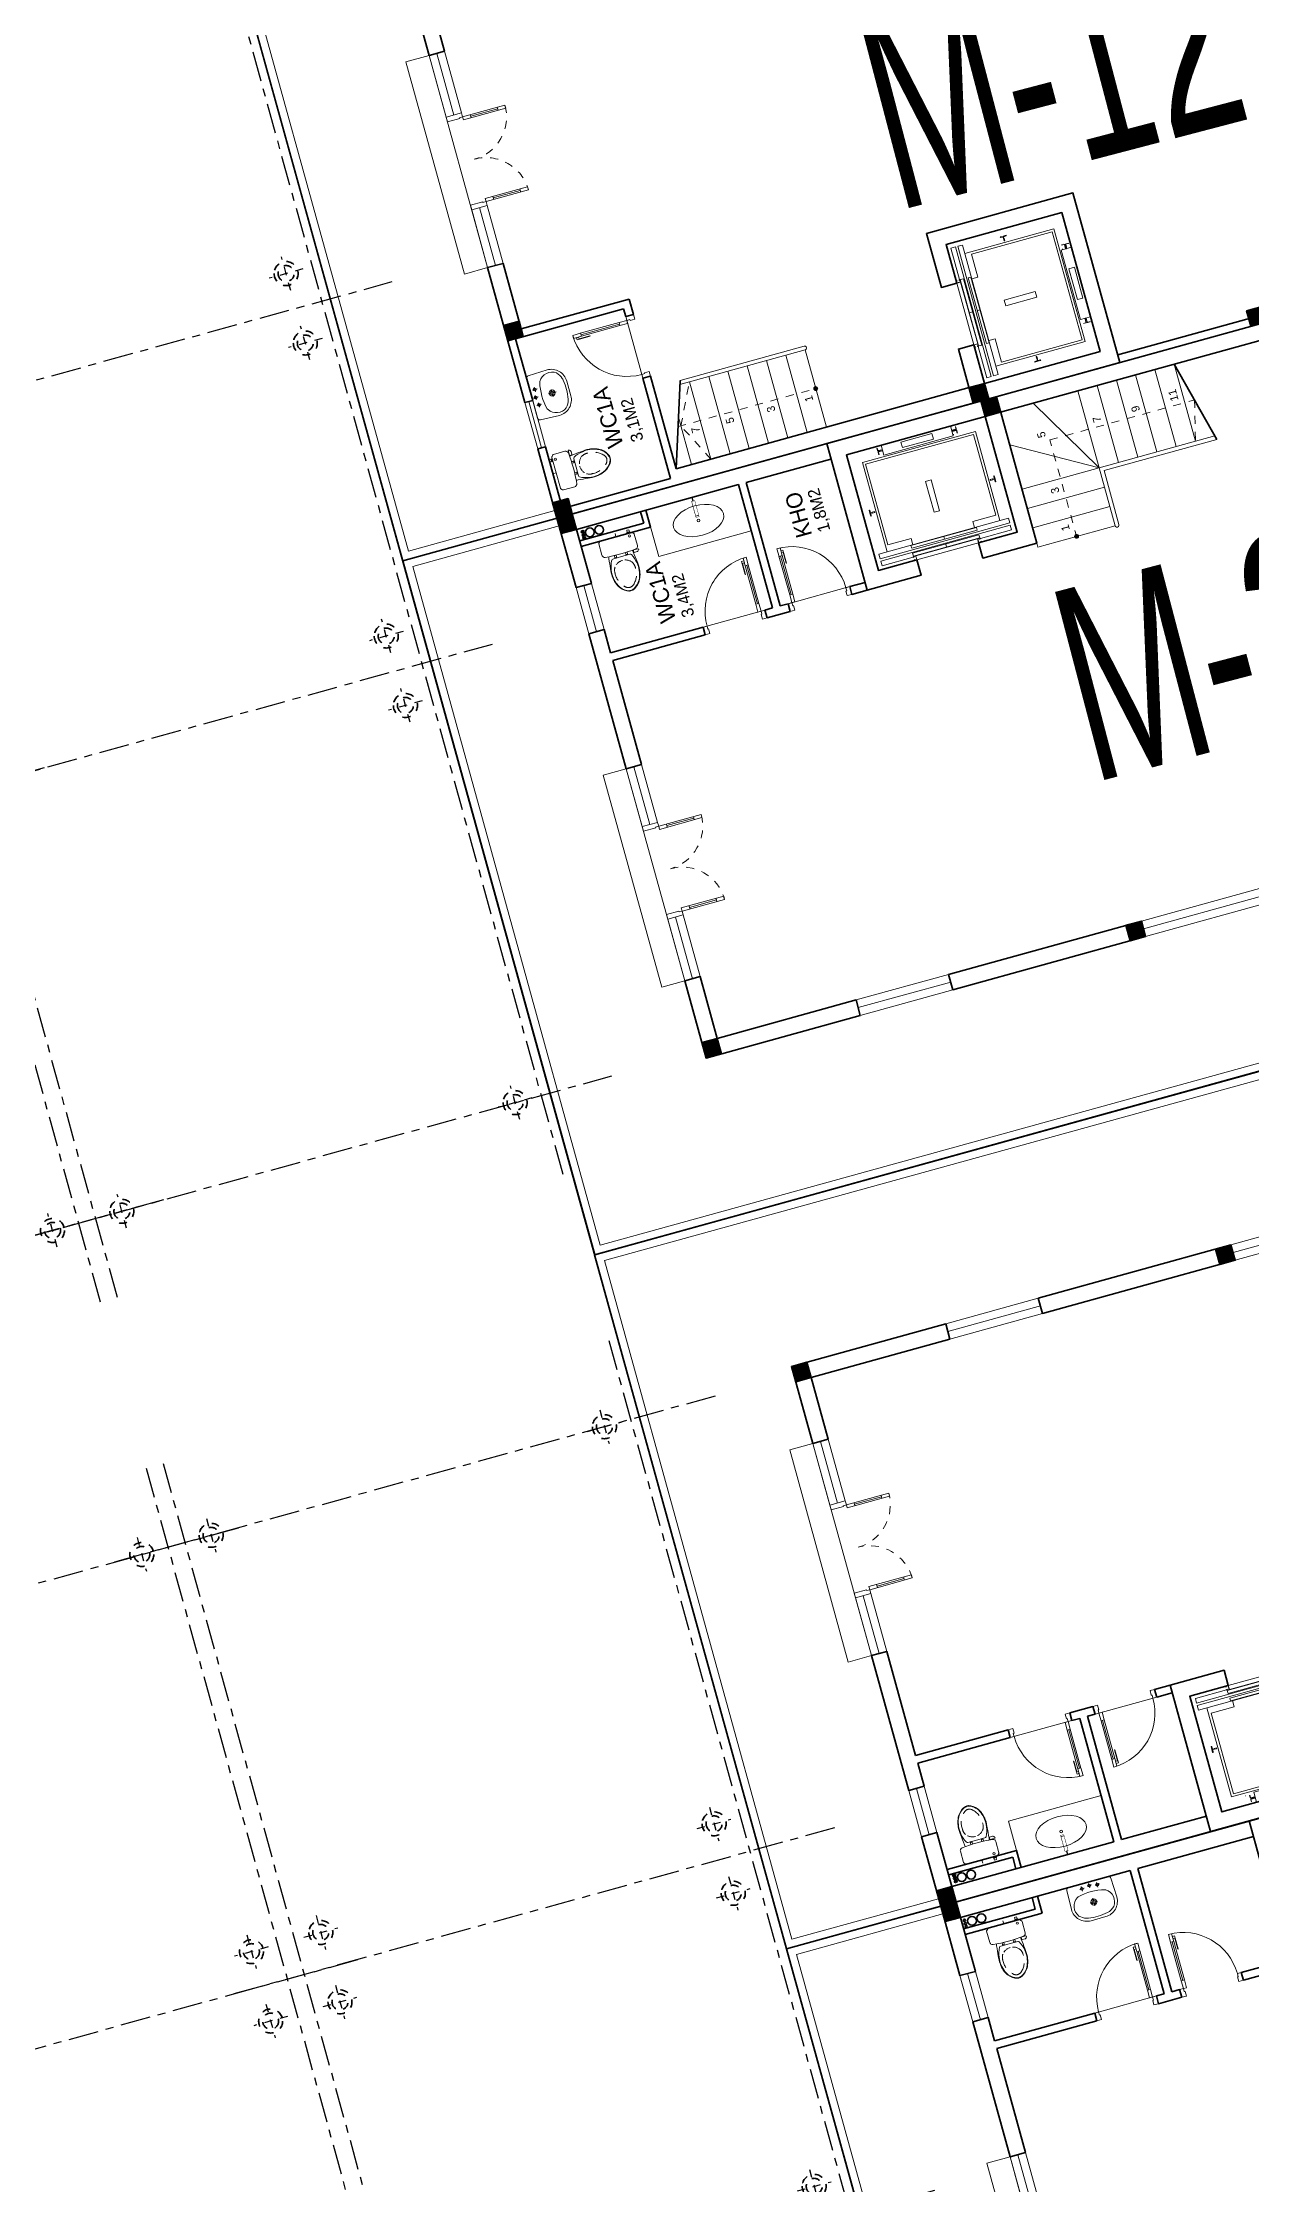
# Model space of a CAD drawing. Header units: metres. Extents: x 568006 to 1139366, y 2064802 to 4131555.
# Drawn here: x 569950.71 to 569965.82, y 2065088.68 to 2065115.45 of the extents above; entities that cross this region are included whole.
import ezdxf
from ezdxf.enums import TextEntityAlignment as Align
from ezdxf.xclip import XClip

# ---------------------------------------------------------------- set-up
doc = ezdxf.new("R2010")
doc.units = ezdxf.units.M
doc.header["$XCLIPFRAME"] = 0
for name, pattern in [('$AUDIT_BAD_LTYPE2', [0]), ('CENTER2', [1.125, 0.75, -0.125, 0.125, -0.125]), ('HIDDEN', [0.375, 0.25, -0.125]), ('HIDDEN2', [0.1875, 0.125, -0.0625]), ('xref-thap C (mb tang 32-2)$0$HIDDEN', [0.375, 0.25, -0.125])]:
    doc.linetypes.add(name, pattern=pattern)
doc.layers.get('0').update_dxf_attribs({"linetype": 'CONTINUOUS'})
doc.layers.get('DEFPOINTS').update_dxf_attribs({"color": 152, "linetype": 'CONTINUOUS'})
for name, color, linetype, lineweight in [('-CONCRETE', 1, 'CONTINUOUS', 35), ('-DOOR', 137, 'CONTINUOUS', 9), ('-FURNITURE', 46, 'CONTINUOUS', 9), ('-HATCH', 8, 'CONTINUOUS', 5), ('-KH', 143, 'CONTINUOUS', 13), ('-LINE1', 7, 'CONTINUOUS', 18), ('-LINE2', 252, 'CONTINUOUS', 9), ('-TEXT', 7, 'CONTINUOUS', 15), ('-WALL', 4, 'CONTINUOUS', 35), ('hung-demlonha', 7, 'CONTINUOUS', 15)]:
    doc.layers.add(name, color=color, linetype=linetype, lineweight=lineweight)
for name, color, linetype in [('01.AXIS', 160, 'CENTER2'), ('12. NET DIM', 7, 'CONTINUOUS'), ('CDC.01.AXIS', 160, 'CENTER2'), ('datOlienke', 42, 'CONTINUOUS'), ('ghi_chu', 7, 'CONTINUOUS'), ('LoLK', 6, 'CONTINUOUS'), ('TEXT25', 2, 'CONTINUOUS'), ('ViaHeS', 32, 'CONTINUOUS')]:
    doc.layers.add(name, color=color, linetype=linetype)
doc.styles.add('kieuchuDim', font='arial.ttf', dxfattribs={"width": 0.75})
doc.styles.add('QH1', font='arialbd.ttf', dxfattribs={"width": 0.8})
doc.styles.add('SVN_AVO_thuong', font='')
doc.styles.add('T1', font='', dxfattribs={"height": 200})
doc.styles.add('vnavanth', font='', dxfattribs={"width": 0.8})
doc.styles.get('SVN_AVO_thuong').set_extended_font_data('SVN-Avo')
doc.styles.get('T1').set_extended_font_data('VNgeometric Light')
doc.styles.get('vnavanth').set_extended_font_data('.VnAvantH')

# ---------------------------------------------------------------- blocks, each defined once
blk = doc.blocks.new('sđfgdgđ')
at = {"layer": '-LINE1'}
for p, q in [((-15.302, -2.256), (3.001, 2.8)), ((-12.958, -10.738), (-15.302, -2.256)), ((-11.127, -10.233), (-12.958, -10.738))]:
    blk.add_line(p, q, dxfattribs=at)
at = {"layer": '-WALL'}
for p, q in [((-15.425, -2.186), (3.064, 2.921)), ((-13.028, -10.861), (-15.425, -2.186)), ((6.134, -5.568), (-13.028, -10.861))]:
    blk.add_line(p, q, dxfattribs=at)
blk = doc.blocks.new('fdfdgfghf')
at = {"layer": '-LINE1'}
for p, q in [((-14.798, 3.07), (-16.629, 2.564)), ((-16.629, 2.564), (-14.286, -5.918)), ((-14.286, -5.918), (4.002, -0.866))]:
    blk.add_line(p, q, dxfattribs=at)
at = {"layer": '-WALL'}
for p, q in [((1.063, 7.556), (-16.752, 2.634)), ((-16.752, 2.634), (-14.355, -6.041)), ((-14.355, -6.041), (4.133, -0.933))]:
    blk.add_line(p, q, dxfattribs=at)
blk = doc.blocks.new('sfffsfsf')
at = {"layer": '-LINE1', "linetype": 'Continuous', "ltscale": 10}
blk.add_lwpolyline([(-11.833, -13.302), (-12.025, -13.355), (-14.904, -2.946), (-13.073, -2.439)], dxfattribs=at)
at = {"layer": '-WALL'}
for p, q in [((-15.027, -2.876), (4.131, 2.422)), ((-12.095, -13.478), (-15.027, -2.876))]:
    blk.add_line(p, q, dxfattribs=at)
blk = doc.blocks.new('A$C18091ED7')
for p, q in [((-83, -267), (-83, -300)), ((-63, -265), (-81, -265)), ((-61, -267), (-61, -300)), ((0, -42), (0, 0)), ((61, -267), (61, -300)), ((63, -265), (81, -265)), ((83, -267), (83, -300)), ((146, -27), (179, -27)), ((146, -27), (146, -30)), ((146, -30), (166, -30)), ((153, -37), (146, -30)), ((152, 0), (152, -27)), ((152, 0), (179, 0)), ((153, -37), (166, -37)), ((153, -40), (153, -37)), ((153, -40), (178, -40)), ((153, -40), (178, -40)), ((153, -40), (153, -42)), ((165, -262), (165, -290)), ((185, -30), (166, -30)), ((178, -37), (166, -37)), ((168, -260), (228, -260)), ((185, -30), (178, -37)), ((178, -37), (178, -40)), ((178, -40), (178, -42)), ((179, 0), (179, -27)), ((179, -27), (185, -27)), ((185, -27), (185, -30)), ((231, -274), (231, -262)), ((-83, -278), (-83, -288)), ((-61, -290), (-83, -290)), ((61, -290), (83, -290)), ((83, -278), (83, -288)), ((168, -292), (207, -292))]:
    blk.add_line(p, q)
for points in [[(230, -219, -0.137407), (225, -235), (222, -241, -0.236081), (198, -255, -0.051961), (-198, -255, -0.236081), (-222, -241), (-225, -235, -0.137407), (-230, -219), (-230, -72, -0.198912), (-226, -63), (-209, -46, -0.198912), (-200, -42), (0, -42), (200, -42, -0.198912), (209, -46), (226, -63, -0.198912), (230, -72)], [(144, -619, -0.212405), (26, -734, -0.027685), (-1, -739, -0.022279), (-26, -734, -0.212405), (-144, -619, -0.142796), (-167, -428, -0.093005), (-128, -309, -0.256439), (-111, -300), (0, -300), (111, -300, -0.256439), (128, -309, -0.093005), (167, -428, -0.142796)]]:
    blk.add_lwpolyline(points, format="xyb", close=True)
at = {"linetype": 'xref-thap C (mb tang 32-2)$0$HIDDEN', "ltscale": 100}
blk.add_lwpolyline([(61, -669, -0.199031), (0, -699, -0.199031), (-61, -669, -0.218924), (-132, -478, -0.153791), (-112, -404, -0.236701), (0, -348, -0.236701), (112, -404, -0.153791), (132, -478, -0.218924)], format="xyb", close=True, dxfattribs=at)
blk.add_circle((166, -78), 13.9)
for centre, radius, start, end in [((-81, -267), 1.98, 90, 180), ((-63, -267), 1.98, 0, 90), ((63, -267), 1.98, 90, 180), ((81, -267), 1.98, 0, 90), ((168, -262), 2.47, 90, 180), ((168, -290), 2.47, 180, 270), ((207, -277), 15.5, 270, 306.4659), ((168, -225), 80.1, 306.4659, 320.3123), ((228, -274), 2.47, 320.3123, 0)]:
    blk.add_arc(centre, radius, start, end)
for points in [[(-156, -259), (-157, -267), (-164, -328), (-169, -385), (-184, -528), (-136, -679), (-50, -735), (-20, -741), (0, -744)], [(156, -259), (157, -267), (164, -328), (169, -385), (184, -528), (136, -679), (50, -735), (20, -741), (0, -744)]]:
    blk.add_open_spline(points, degree=3, knots=[130.613938, 130.613938, 130.613938, 130.613938, 152.852109, 311.129351, 417.703951, 561.383393, 697.692632, 710.812262, 710.812262, 710.812262, 710.812262])
blk = doc.blocks.new('A$C4ace49fd')
for p, q in [((167, 414), (224, 414)), ((195, 383), (195, 443)), ((267, 429), (324, 429)), ((295, 398), (295, 458)), ((367, 414), (424, 414)), ((395, 383), (395, 443)), ((249, 215), (342, 215)), ((295, 165), (295, 264))]:
    blk.add_line(p, q)
for points in [[(0, 200, 0.414214), (200, 0), (390, 0, 0.414214), (590, 200), (581, 446, 0.409799), (551, 475), (39, 475, 0.403607), (9, 446)], [(177, 40, 0.090773), (424, 43, 0.149887), (521, 96, 0.430722), (482, 321, 0.080637), (470, 327, 0.127732), (125, 329, 0.074208), (114, 325, 0.443092), (69, 96, 0.13364), (154, 46, 0.033617)]]:
    blk.add_lwpolyline(points, format="xyb", close=True)
for centre, radius in [((195, 414), 17.5), ((295, 429), 17.5), ((395, 414), 17.5), ((295, 215), 37.5), ((295, 215), 22.5), ((295, 215), 22.5)]:
    blk.add_circle(centre, radius)
blk = doc.blocks.new('X-5M-DH-2-CORE$0$A$C75E80C28')
at = {"layer": '-LINE2', "linetype": 'Continuous', "ltscale": 2}
for p, q in [((-731, -149), (731, -149)), ((-731, -1305), (-731, -149)), ((-700, -179), (700, -179)), ((-700, -1225), (-700, -179)), ((-557, -113), (-560, -113)), ((-510, -22), (-510, -51)), ((-507, -22), (-510, -22)), ((-510, -109), (-510, -79)), ((-507, -22), (-507, -51)), ((-507, -109), (-507, -79)), ((-456, -57), (-501, -57)), ((-456, -60), (-501, -60)), ((-456, -70), (-501, -70)), ((-456, -73), (-501, -73)), ((-453, -63), (-453, -67)), ((-450, -63), (-450, -67)), ((450, -63), (450, -67)), ((453, -63), (453, -67)), ((456, -57), (501, -57)), ((456, -60), (501, -60)), ((456, -70), (501, -70)), ((456, -73), (501, -73)), ((457, -113), (460, -113)), ((507, -22), (510, -22)), ((507, -22), (507, -51)), ((507, -109), (507, -79)), ((510, -22), (510, -51)), ((510, -109), (510, -79)), ((700, -1225), (700, -179)), ((731, -1305), (731, -149)), ((840, -1305), (-840, -1305)), ((-840, -1365), (-840, -1305)), ((-700, -1225), (-400, -1225)), ((425, -1309), (-425, -1309)), ((-425, -1343), (-425, -1309)), ((-400, -1305), (-400, -1225)), ((0, -1309), (0, -1343)), ((700, -1225), (400, -1225)), ((400, -1305), (400, -1225)), ((425, -1343), (425, -1309)), ((840, -1365), (840, -1305)), ((840, -1365), (-840, -1365)), ((840, -1395), (-840, -1395)), ((-840, -1395), (-840, -1455)), ((-840, -1455), (-435, -1455)), ((-435, -1450), (-435, -1460)), ((-435, -1450), (-400, -1450)), ((-435, -1460), (-425, -1460)), ((-435, -1490), (-435, -1500)), ((-435, -1490), (-425, -1490)), ((-435, -1500), (-400, -1500)), ((-433, -1452), (-433, -1458)), ((-433, -1452), (-402, -1452)), ((-433, -1458), (-425, -1458)), ((-433, -1492), (-433, -1498)), ((-433, -1492), (-425, -1492)), ((-433, -1498), (-402, -1498)), ((430, -1406), (-430, -1406)), ((-430, -1406), (-430, -1446)), ((430, -1446), (-430, -1446)), ((425, -1343), (-425, -1343)), ((-425, -1458), (-425, -1460)), ((-425, -1490), (-425, -1492)), ((-402, -1452), (-402, -1498)), ((400, -1450), (-400, -1450)), ((-400, -1450), (-400, -1500)), ((0, -1406), (0, -1446)), ((400, -1450), (400, -1500)), ((435, -1450), (400, -1450)), ((435, -1500), (400, -1500)), ((402, -1452), (402, -1498)), ((433, -1452), (402, -1452)), ((433, -1498), (402, -1498)), ((433, -1458), (425, -1458)), ((425, -1458), (425, -1460)), ((435, -1460), (425, -1460)), ((425, -1490), (425, -1492)), ((435, -1490), (425, -1490)), ((433, -1492), (425, -1492)), ((430, -1406), (430, -1446)), ((433, -1452), (433, -1458)), ((433, -1492), (433, -1498)), ((435, -1450), (435, -1460)), ((840, -1455), (435, -1455)), ((435, -1490), (435, -1500)), ((840, -1395), (840, -1455))]:
    blk.add_line(p, q, dxfattribs=at)
for points in [[(-450, 0), (-450, -130), (450, -130), (450, 0)], [(-200, -29), (200, -29), (200, -101), (-200, -101)], [(-36, -584), (36, -584), (36, -984), (-36, -984)]]:
    blk.add_lwpolyline(points, close=True, dxfattribs=at)
for points in [[(-780, -789), (-751, -789, 0.414214), (-750, -788), (-750, -784), (-750, -780, 0.414214), (-751, -779), (-780, -779, -0.256978), (-784, -782), (-798, -782, -0.414214), (-801, -779), (-804, -750, 0.414214), (-807, -746), (-812, -746), (-812, -784), (-812, -822), (-807, -822, 0.414214), (-804, -818), (-801, -789, -0.414214), (-798, -786), (-784, -786, -0.256978), (-780, -789)], [(780, -789), (751, -789, -0.414214), (750, -788), (750, -784), (750, -780, -0.414214), (751, -779), (780, -779, 0.256978), (784, -782), (798, -782, 0.414214), (801, -779), (804, -750, -0.414214), (807, -746), (812, -746), (812, -784), (812, -822), (807, -822, -0.414214), (804, -818), (801, -789, 0.414214), (798, -786), (784, -786, 0.256978), (780, -789)]]:
    blk.add_lwpolyline(points, format="xyb", dxfattribs=at)
for centre, radius, start, end in [((-501, -51), 9.4, 180, 270), ((-501, -79), 9.4, 90, 180), ((-501, -51), 6.2, 180, 270), ((-501, -79), 6.2, 90, 180), ((-456, -63), 6.2, 360, 90), ((-456, -63), 3, 360, 90), ((-456, -67), 6.2, 270, 360), ((-456, -67), 3, 270, 360), ((456, -63), 6.2, 90, 180), ((456, -67), 6.2, 180, 270), ((456, -63), 3, 90, 180), ((456, -67), 3, 180, 270), ((501, -51), 6.2, 270, 360), ((501, -51), 9.4, 270, 360), ((501, -79), 9.4, 360, 90), ((501, -79), 6.2, 360, 90)]:
    blk.add_arc(centre, radius, start, end, dxfattribs=at)
blk = doc.blocks.new('A$C3F71457E')
at = {"layer": '-CONCRETE'}
blk.add_lwpolyline([(0, -100), (0, 400), (-1500, 400), (-1500, -1400), (0, -1400), (0, -900), (200, -900), (200, -1600), (-1700, -1600), (-1700, 600), (200, 600), (200, -100), (0, -100)], dxfattribs=at)
at = {"layer": '-LINE1'}
blk.add_line((0, -900), (0, -100), dxfattribs=at)
at = {"color": 2, "rotation": 90}
blk.add_blockref('X-5M-DH-2-CORE$0$A$C75E80C28', (-1500, -500), dxfattribs=at)
blk = doc.blocks.new('*U286')
at = {"linetype": '$AUDIT_BAD_LTYPE2'}
for p, q in [((70, 100), (70, 600)), ((90, 600), (90, 100))]:
    blk.add_line(p, q, dxfattribs=at)
for points in [[(50, 600), (90, 600), (90, 700), (50, 700), (50, 600)], [(50, 603), (50, 100)], [(50, 100), (90, 100), (90, 0), (50, 0), (50, 100)]]:
    blk.add_lwpolyline(points)
for points in [[(118, 495), (118, 664), (90, 664), (90, 636), (113, 636), (113, 495)], [(0, 0), (50, 0), (50, -40), (60, -40), (60, -100), (0, -100)], [(800, 0), (750, 0), (750, -40), (740, -40), (740, -100), (800, -100)]]:
    blk.add_lwpolyline(points, close=True)
at = {"linetype": '$AUDIT_BAD_LTYPE2', "ltscale": 0.3}
blk.add_arc((50, 0), 700, 0, 90, dxfattribs=at)
blk = doc.blocks.new('A$C5C575821')
at = {"layer": '-CONCRETE'}
h = blk.add_hatch(color=256, dxfattribs=at)
h.dxf.hatch_style = 1
h.paths.add_polyline_path([(0, 200), (0, 0), (200, 0), (200, 200)])
blk.add_lwpolyline([(0, 0), (200, 0), (200, 200), (0, 200)], close=True, dxfattribs=at)
blk = doc.blocks.new('*U268')
for p, q in [((-1110, 450), (-1150, 450)), ((-1130, 100), (-1130, 450)), ((-90, 450), (-50, 450)), ((-70, 100), (-70, 450)), ((-1110, 100), (-1150, 100)), ((-90, 100), (-50, 100))]:
    blk.add_line(p, q)
for points in [[(-1150, 0), (-1110, 0), (-1110, 550), (-1150, 550)], [(-50, 0), (-90, 0), (-90, 550), (-50, 550)], [(-1200, -200), (-1140, -200), (-1140, -40), (-1150, -40), (-1150, 0), (-1200, 0)], [(0, -200), (-60, -200), (-60, -40), (-50, -40), (-50, 0), (0, 0)]]:
    blk.add_lwpolyline(points, close=True)
at = {"linetype": 'HIDDEN', "ltscale": 0.1}
for centre, start, end in [((-1150, 0), 0, 90), ((-50, 0), 90, 180)]:
    blk.add_arc(centre, 550, start, end, dxfattribs=at)
blk = doc.blocks.new('A$C5B127434')
at = {"layer": '-HATCH', "true_color": 0x8c8896}
h = blk.add_hatch(color=252, dxfattribs=at)
h.dxf.hatch_style = 1
edge = h.paths.add_edge_path()
edge.add_arc((700, 12934), 24.6, 0, 360)
at = {"layer": '-DOOR'}
for p, q in [((900, 16434), (1500, 16434)), ((1500, 16384), (900, 16384)), ((6000, 16484), (3250, 16484))]:
    blk.add_line(p, q, dxfattribs=at)
for points in [[(1500, 16384), (900, 16384), (900, 16484), (1500, 16484)], [(4000, 16484), (3250, 16484), (3250, 16284), (4000, 16284)], [(6000, 16484), (5200, 16484), (5200, 16284), (6000, 16284)]]:
    blk.add_lwpolyline(points, close=True, dxfattribs=at)
for points in [[(4000, 16384), (3250, 16384)], [(6000, 16384), (5200, 16384)]]:
    blk.add_lwpolyline(points, dxfattribs=at)
at = {"layer": '-KH', "linetype": 'HIDDEN2', "ltscale": 5}
for points in [[(200, 14434), (700, 14684), (1200, 14434)], [(700, 14720), (700, 12909)]]:
    blk.add_lwpolyline(points, dxfattribs=at)
at = {"layer": '-KH'}
blk.add_circle((700, 12934), 24.6, dxfattribs=at)
at = {"layer": '-LINE1', "lineweight": 18}
for p, q in [((811, 14684), (200, 14684)), ((1200, 12934), (1200, 14557)), ((1250, 12934), (1250, 14540)), ((1200, 14434), (200, 14434)), ((1200, 14184), (200, 14184)), ((1200, 13934), (200, 13934)), ((1200, 13684), (200, 13684)), ((1200, 13434), (200, 13434)), ((1200, 13184), (200, 13184)), ((1200, 12934), (200, 12934))]:
    blk.add_line(p, q, dxfattribs=at)
at = {"layer": '-LINE1', "linetype": 'Continuous', "ltscale": 10}
blk.add_lwpolyline([(10900, 18184), (10900, 18384), (100, 18384), (100, 16484)], dxfattribs=at)
at = {"layer": '-LINE1'}
blk.add_lwpolyline([(3250, 16484), (3250, 16784), (6000, 16784), (6000, 16484)], dxfattribs=at)
at = {"layer": '-LINE1', "lineweight": 18}
blk.add_arc((1225, 12934), 25, 179.9996, 359.9996, dxfattribs=at)
at = {"layer": '-LINE2', "lineweight": 18}
blk.add_line((1400, 14984), (2200, 14984), dxfattribs=at)
at = {"layer": '-WALL'}
for p, q in [((0, 16484), (900, 16484)), ((0, 2407), (0, 16484)), ((100, 16384), (900, 16384)), ((100, 16384), (100, 14984)), ((900, 16484), (900, 16384)), ((1500, 16484), (3250, 16484)), ((1500, 16484), (1500, 16383)), ((1500, 16383), (2300, 16384)), ((2300, 16384), (2300, 14984)), ((3250, 16484), (3250, 16284)), ((6000, 16484), (7000, 16484)), ((6000, 16284), (6000, 16484)), ((2400, 14884), (2400, 16284)), ((2400, 16284), (3250, 16284)), ((6000, 16284), (6800, 16284)), ((1400, 14984), (100, 14984)), ((1400, 14884), (200, 14884)), ((200, 14884), (200, 11084)), ((1400, 14984), (1400, 14884)), ((2300, 14984), (2200, 14984)), ((2200, 14984), (2200, 14884)), ((2400, 14884), (2200, 14884)), ((100, 3934), (100, 9184))]:
    blk.add_line(p, q, dxfattribs=at)
blk.add_lwpolyline([(200, 14884), (1250, 14540)], dxfattribs=at)
at = {"layer": '12. NET DIM'}
blk.add_lwpolyline([(6015, 465), (11000, 5851), (11000, 18484), (0, 18484), (0, 0)], close=True, dxfattribs=at)
at = {"layer": '-DOOR', "xscale": -1, "rotation": 180}
blk.add_blockref('*U268', (5200, 16284), dxfattribs=at)
at = {"layer": '-DOOR', "xscale": -1}
blk.add_blockref('*U286', (2200, 14984), dxfattribs=at)
at = {"layer": '-FURNITURE'}
blk.add_blockref('A$C18091ED7', (550, 16384), dxfattribs=at)
at = {"layer": '-FURNITURE', "xscale": -1}
blk.add_blockref('A$C4ace49fd', (1820, 15909), dxfattribs=at)
at = {"layer": '-WALL'}
for p in [(0, 16285), (2300, 16285), (0, 10884), (0, 7284)]:
    blk.add_blockref('A$C5C575821', p, dxfattribs=at)
at = {"layer": '-WALL', "xscale": -1, "rotation": 270}
blk.add_blockref('A$C3F71457E', (1600, 10884), dxfattribs=at)
at = {"layer": '-TEXT', "style": 'T1'}
for s, p in [('7', (564, 14470)), ('5', (564, 14025)), ('3', (564, 13492)), ('1', (564, 13001))]:
    blk.add_text(s, height=100, rotation=360, dxfattribs=at).set_placement(p)
at = {"layer": 'TEXT25'}
for s, height, style, p in [('WC1A', 200, 'SVN_AVO_thuong', (656, 15437)), ('3,1M2', 150, 'T1', (655, 15178))]:
    blk.add_text(s, height=height, rotation=360, dxfattribs=dict(at, style=style)).set_placement(p)
blk = doc.blocks.new('A$C758D662A')
at = {"linetype": 'HIDDEN', "ltscale": 500}
for radius in [300, 200]:
    blk.add_circle((0, 0), radius, dxfattribs=at)
at = {"layer": 'CDC.01.AXIS', "ltscale": 200}
for p, q in [((437, 0), (-437, 0)), ((0, 437), (0, -437))]:
    blk.add_line(p, q, dxfattribs=at)
blk = doc.blocks.new('MAU M1SH')
at = {"layer": '01.AXIS', "ltscale": 500}
for p, q in [((-370, 15724), (-370, -2671)), ((5410, 15724), (5410, -2671)), ((-1468, 14700), (6323, 14700)), ((-1468, 9100), (6323, 9100)), ((-1468, 4400), (6323, 4400)), ((-1575, -100), (6216, -100))]:
    blk.add_line(p, q, dxfattribs=at)
at = {"xscale": 0.5, "yscale": 0.5, "zscale": 0.5}
for p in [(-30, 14700), (5070, 14700), (-30, 9550), (5070, 9550), (-30, 8650), (5070, 8650), (-30, 4850), (5070, 4850), (-30, 3950), (5070, 3950), (-30, -100), (5070, -100)]:
    blk.add_blockref('A$C758D662A', p, dxfattribs=at)
blk = doc.blocks.new('Sink_Cicle')
blk.add_lwpolyline([(17, -50), (-17, -50), (-18, -252), (17, -252)], close=True)
blk.add_circle((0, -300), 17.5)
at = {"layer": 'DEFPOINTS'}
blk.add_line((0, -100), (0, 0), dxfattribs=at)
blk.add_wipeout([(17, -50), (-17, -50), (-18, -252), (17, -252)])
at = {"layer": '-FURNITURE', "linetype": 'Continuous'}
blk.add_ellipse((0, -300), major_axis=(-325, 0), ratio=0.584615, dxfattribs=at)
blk.add_line((-18, -237), (17, -237))
blk = doc.blocks.new('M34')
at = {"layer": '-HATCH', "true_color": 0x8c8896}
h = blk.add_hatch(color=252, dxfattribs=at)
h.dxf.hatch_style = 1
edge = h.paths.add_edge_path()
edge.add_arc((5050, 8418), 24.6, 0, 360)
at = {"layer": '-CONCRETE'}
for centre, radius in [((6671, 14359, 0), 13), ((6671, 14346, 0), 13), ((6720, 14269, 0), 55), ((6720, 14148, 0), 55), ((6709, 14359, 0), 13), ((6709, 14346, 0), 13), ((6751, 14359, 0), 13), ((6751, 14346, 0), 13)]:
    blk.add_circle(centre, radius, dxfattribs=at)
at = {"layer": '-DOOR'}
for p, q in [((3750, 14618), (1000, 14618)), ((0, 12619), (0, 11419)), ((0, 11419), (0, 12619)), ((100, 12619), (100, 11419)), ((100, 11419), (100, 12619)), ((200, 12619), (200, 11419)), ((200, 11419), (200, 12619)), ((99, 8919), (99, 7418))]:
    blk.add_line(p, q, dxfattribs=at)
for points in [[(1800, 14618), (1000, 14618), (1000, 14418), (1800, 14418)], [(3750, 14618), (3000, 14618), (3000, 14418), (3750, 14418)], [(5500, 14618), (6100, 14618), (6100, 14419), (5500, 14419)], [(199, 5419), (199, 8919), (-1, 8919), (-1, 5419)]]:
    blk.add_lwpolyline(points, close=True, dxfattribs=at)
for points in [[(1800, 14518), (1000, 14518)], [(3750, 14518), (3000, 14518)], [(6100, 14519), (5500, 14518)]]:
    blk.add_lwpolyline(points, dxfattribs=at)
at = {"layer": '-FURNITURE'}
blk.add_lwpolyline([(6200, 13519), (6800, 13519), (6800, 12319), (6200, 12319)], close=True, dxfattribs=at)
at = {"layer": '-HATCH'}
for p, q in [((5200, 13219), (5200, 12419)), ((5200, 11319), (5200, 12119))]:
    blk.add_line(p, q, dxfattribs=at)
at = {"layer": '-KH', "linetype": 'HIDDEN2', "ltscale": 5}
blk.add_line((6300, 6543), (5800, 6668), dxfattribs=at)
blk.add_lwpolyline([(5026, 8418), (6300, 8418), (6300, 6543)], dxfattribs=at)
at = {"layer": '-KH'}
blk.add_circle((5050, 8418), 24.6, dxfattribs=at)
at = {"layer": '-LINE1'}
for p, q in [((5050, 8919), (5050, 7918)), ((5100, 8919), (5050, 8919)), ((5300, 7918), (5300, 8918)), ((5550, 7918), (5550, 8918)), ((5800, 8918), (5800, 7918)), ((5800, 7918), (6377, 8918)), ((5800, 7918), (6800, 8495)), ((5800, 7918), (5050, 7918)), ((5750, 7868), (5050, 7868)), ((5750, 6405), (5750, 7868)), ((5800, 6418), (5800, 7918))]:
    blk.add_line(p, q, dxfattribs=at)
at = {"layer": '-LINE1', "lineweight": 18}
for p, q in [((5800, 7918), (6800, 7918)), ((5800, 7668), (6800, 7668)), ((5800, 7418), (6800, 7418)), ((5800, 7168), (6800, 7168)), ((5800, 6918), (6800, 6918)), ((5800, 6668), (6800, 6668))]:
    blk.add_line(p, q, dxfattribs=at)
at = {"layer": '-LINE1'}
blk.add_lwpolyline([(1000, 14618), (1000, 14918), (3750, 14918), (3750, 14618)], dxfattribs=at)
blk.add_arc((5050, 7893), 25, 90, 270, dxfattribs=at)
at = {"layer": '-WALL'}
for p, q in [((0, 12619), (0, 14619)), ((0, 14619), (1000, 14618)), ((1000, 14618), (1000, 14418)), ((3750, 14618), (5500, 14618)), ((3750, 14418), (3750, 14618)), ((5500, 14618), (5500, 14419)), ((6100, 14619), (6100, 14419)), ((6100, 14619), (7000, 14619)), ((200, 12619), (200, 14419)), ((200, 14419), (1000, 14418)), ((3750, 14418), (5100, 14419)), ((5100, 13219), (5100, 14419)), ((5200, 13219), (5200, 14419)), ((5200, 14419), (5500, 14419)), ((6100, 14419), (6800, 14419)), ((6580, 13519), (6580, 14419)), ((6650, 13589), (6650, 14419)), ((6580, 13519), (6800, 13519)), ((6650, 13589), (6800, 13589)), ((5200, 13219), (5100, 13219)), ((0, 12619), (200, 12619)), ((5200, 12419), (5100, 12419)), ((5100, 12119), (5100, 12419)), ((5200, 12319), (5200, 12419)), ((6800, 12319), (5200, 12319)), ((5200, 12119), (5100, 12119)), ((6800, 12219), (5200, 12219)), ((5200, 12119), (5200, 12219)), ((0, 11419), (0, 8919)), ((0, 11419), (200, 11419)), ((200, 11419), (200, 8919)), ((5100, 11119), (5100, 11319)), ((5200, 11319), (5100, 11319)), ((5200, 11119), (5200, 11319)), ((199, 8919), (-1, 8919)), ((0, 8919), (200, 8919))]:
    blk.add_line(p, q, dxfattribs=at)
at = {"layer": '-WALL', "linetype": 'Continuous', "ltscale": 10}
for p, q in [((7000, 542), (7000, 14619)), ((6800, 12319), (6800, 14419)), ((6800, 11119), (6800, 12219)), ((6800, 2069), (6800, 8919))]:
    blk.add_line(p, q, dxfattribs=at)
at = {"layer": '-WALL'}
blk.add_lwpolyline([(6800, 6668), (5750, 6405)], dxfattribs=at)
at = {"layer": 'LoLK'}
blk.add_lwpolyline([(7000, -1865), (7000, 16619), (-2000, 16619), (-2000, -2562)], close=True, dxfattribs=at)
at = {"layer": '-DOOR', "xscale": -1}
for name, p, rotation in [('*U268', (3000, 14418), 180), ('*U286', (5200, 12419), 270)]:
    blk.add_blockref(name, p, dxfattribs=dict(at, rotation=rotation))
at = {"layer": '-DOOR', "rotation": 270}
blk.add_blockref('*U286', (5200, 12119), dxfattribs=at)
at = {"layer": '-FURNITURE', "rotation": 270}
blk.add_blockref('A$C18091ED7', (6622, 13969), dxfattribs=at)
at = {"layer": '-WALL'}
for p in [(0, 14419), (6800, 14419), (0, 8919), (6800, 8919)]:
    blk.add_blockref('A$C5C575821', p, dxfattribs=at)
at = {"layer": '-WALL', "rotation": 180}
blk.add_blockref('A$C3F71457E', (5300, 9519), dxfattribs=at)
at = {"layer": '-TEXT', "color": 2, "style": 'vnavanth'}
for s, p in [('wc1A', (5374, 13520)), ('kho', (5946, 11598))]:
    blk.add_text(s, height=200, dxfattribs=at).set_placement(p)
at = {"layer": '-TEXT', "style": 'T1'}
for s, p in [('1', (5152, 8475)), ('3', (5638, 8475)), ('5', (6353, 8454)), ('7', (6353, 7733)), ('9', (6353, 7233)), ('11', (6353, 6733))]:
    blk.add_text(s, height=100, rotation=360, dxfattribs=at).set_placement(p)
at = {"layer": 'TEXT25', "style": 'T1'}
for s, p in [('3,4M2', (5371, 13284)), ('1,8M2', (5944, 11362))]:
    blk.add_text(s, height=150, rotation=360, dxfattribs=at).set_placement(p)
at = {"layer": '-FURNITURE', "xscale": -1, "rotation": 270}
blk.add_blockref('Sink_Cicle', (6800, 12919), dxfattribs=at)
blk = doc.blocks.new('M33')
at = {"layer": '-CONCRETE'}
for centre, radius in [((280, 15120, 0), 55), ((280, 14999, 0), 55), ((249, 15211, 0), 13), ((249, 15198, 0), 13), ((291, 15211, 0), 13), ((291, 15198, 0), 13), ((329, 15211, 0), 13), ((329, 15198, 0), 13)]:
    blk.add_circle(centre, radius, dxfattribs=at)
at = {"layer": '-DOOR'}
for p, q in [((3250, 15470), (6000, 15470)), ((6800, 13470), (6800, 12270)), ((6800, 12270), (6800, 13470)), ((6900, 13470), (6900, 12270)), ((6900, 12270), (6900, 13470)), ((7000, 13470), (7000, 12270)), ((7000, 12270), (7000, 13470)), ((6901, 9770), (6901, 8270))]:
    blk.add_line(p, q, dxfattribs=at)
for points in [[(1500, 15470), (900, 15470), (900, 15270), (1500, 15270)], [(3250, 15470), (4000, 15470), (4000, 15270), (3250, 15270)], [(5200, 15470), (6000, 15470), (6000, 15270), (5200, 15270)], [(6801, 6270), (6801, 9770), (7001, 9770), (7001, 6270)]]:
    blk.add_lwpolyline(points, close=True, dxfattribs=at)
for points in [[(900, 15370), (1500, 15370)], [(3250, 15370), (4000, 15370)], [(5200, 15370), (6000, 15370)]]:
    blk.add_lwpolyline(points, dxfattribs=at)
at = {"layer": '-FURNITURE'}
blk.add_lwpolyline([(800, 14370), (200, 14370), (200, 13170), (800, 13170)], close=True, dxfattribs=at)
at = {"layer": '-HATCH'}
for p, q in [((1800, 14070), (1800, 13270)), ((1800, 12170), (1800, 12970))]:
    blk.add_line(p, q, dxfattribs=at)
at = {"layer": '-LINE1'}
blk.add_lwpolyline([(6000, 15470), (6000, 15770), (3250, 15770), (3250, 15470)], dxfattribs=at)
at = {"layer": '-WALL', "linetype": 'Continuous', "ltscale": 10}
for p, q in [((0, 15470), (0, 0)), ((200, 13170), (200, 15270)), ((200, 11970), (200, 13070))]:
    blk.add_line(p, q, dxfattribs=at)
at = {"layer": '-WALL'}
for p, q in [((900, 15470), (0, 15470)), ((900, 15270), (200, 15270)), ((350, 14440), (350, 15270)), ((420, 14370), (420, 15270)), ((900, 15470), (900, 15270)), ((3250, 15470), (1500, 15470)), ((1500, 15470), (1500, 15270)), ((1800, 15270), (1500, 15270)), ((1800, 14070), (1800, 15270)), ((1900, 14070), (1900, 15270)), ((3250, 15270), (1900, 15270)), ((3250, 15270), (3250, 15470)), ((7000, 15470), (6000, 15470)), ((6000, 15470), (6000, 15270)), ((6800, 15270), (6000, 15270)), ((6800, 13470), (6800, 15270)), ((7000, 13470), (7000, 15470)), ((350, 14440), (200, 14440)), ((420, 14370), (200, 14370)), ((1800, 14070), (1900, 14070)), ((7000, 13470), (6800, 13470)), ((200, 13170), (1800, 13170)), ((1800, 13270), (1900, 13270)), ((1800, 13170), (1800, 13270)), ((1900, 12970), (1900, 13270)), ((200, 13070), (1800, 13070)), ((1800, 12970), (1800, 13070)), ((1800, 12970), (1900, 12970)), ((1800, 11970), (1800, 12170)), ((1800, 12170), (1900, 12170)), ((1900, 11970), (1900, 12170)), ((6800, 12270), (6800, 9770)), ((7000, 12270), (6800, 12270)), ((7000, 12270), (7000, 9770)), ((7000, 9770), (6800, 9770)), ((6801, 9770), (7001, 9770))]:
    blk.add_line(p, q, dxfattribs=at)
at = {"layer": 'LoLK'}
blk.add_lwpolyline([(9000, -1711), (9000, 17470), (0, 17470), (0, -2407)], close=True, dxfattribs=at)
at = {"layer": '-DOOR'}
for name, p, rotation in [('*U268', (4000, 15270), 180), ('*U286', (1800, 13270), 90.00000000000001)]:
    blk.add_blockref(name, p, dxfattribs=dict(at, rotation=rotation))
at = {"layer": '-DOOR', "xscale": -1, "rotation": 90}
blk.add_blockref('*U286', (1800, 12970), dxfattribs=at)
at = {"layer": '-FURNITURE', "xscale": -1, "rotation": 90}
blk.add_blockref('A$C18091ED7', (378, 14820), dxfattribs=at)
at = {"layer": '-WALL', "xscale": -1}
for p in [(200, 15270), (7000, 15270), (7000, 9770)]:
    blk.add_blockref('A$C5C575821', p, dxfattribs=at)
at = {"layer": '-WALL', "xscale": -1, "rotation": 180}
blk.add_blockref('A$C3F71457E', (1700, 10370), dxfattribs=at)
at = {"layer": '-FURNITURE', "rotation": 90.00000000000001}
blk.add_blockref('Sink_Cicle', (200, 13770), dxfattribs=at)
blk = doc.blocks.new('M32')
at = {"layer": '-CONCRETE'}
for centre, radius in [((6671, 13486, 0), 13), ((6720, 13396, 0), 55), ((6709, 13486, 0), 13), ((6751, 13486, 0), 13), ((6720, 13275, 0), 55)]:
    blk.add_circle(centre, radius, dxfattribs=at)
at = {"layer": '-DOOR'}
blk.add_line((1000, 13724), (3750, 13724), dxfattribs=at)
for points in [[(3000, 13724), (3750, 13724), (3750, 13524), (3000, 13524)], [(6100, 13724), (5500, 13724), (5500, 13524), (6100, 13524)]]:
    blk.add_lwpolyline(points, close=True, dxfattribs=at)
for points in [[(3000, 13624), (3750, 13624)], [(5500, 13624), (6100, 13624)]]:
    blk.add_lwpolyline(points, dxfattribs=at)
at = {"layer": '-HATCH'}
blk.add_line((5200, 12224), (5200, 11424), dxfattribs=at)
at = {"layer": '-LINE1'}
blk.add_lwpolyline([(3750, 13724), (3750, 14024), (1000, 14024), (1000, 13724)], dxfattribs=at)
at = {"layer": '-WALL'}
for p, q in [((3750, 13724), (3750, 13524)), ((5500, 13724), (3750, 13724)), ((3750, 13724), (3750, 13524)), ((5500, 13524), (5500, 13724)), ((7000, 13724), (6100, 13724)), ((6100, 13524), (6100, 13724)), ((3750, 13524), (5100, 13524)), ((5100, 12224), (5100, 13524)), ((5200, 12224), (5200, 13524)), ((5500, 13524), (5200, 13524)), ((6800, 13524), (6100, 13524)), ((6580, 12524), (6580, 13524)), ((6650, 12594), (6650, 13524)), ((6800, 11324), (6800, 13524)), ((6650, 12594), (6800, 12594)), ((6580, 12524), (6800, 12524)), ((5200, 12224), (5100, 12224)), ((5100, 11124), (5100, 11424)), ((5100, 11424), (5200, 11424)), ((5200, 11424), (5100, 11424)), ((5200, 11324), (5200, 11424)), ((6800, 11324), (5200, 11324)), ((5200, 11124), (5100, 11124)), ((5200, 11124), (5200, 11224)), ((6800, 11224), (5200, 11224)), ((6800, 9724), (6800, 11224)), ((5100, 9724), (5100, 10324)), ((5200, 10324), (5100, 10324)), ((5200, 9724), (5200, 10324))]:
    blk.add_line(p, q, dxfattribs=at)
at = {"layer": 'LoLK'}
blk.add_lwpolyline([(985, -4619), (7000, -4153), (7000, 15724), (-4000, 15724), (-4000, -4)], close=True, dxfattribs=at)
at = {"layer": '-DOOR', "xscale": -1, "rotation": 270}
blk.add_blockref('*U286', (5200, 11424), dxfattribs=at)
at = {"layer": '-DOOR', "rotation": 270}
blk.add_blockref('*U286', (5200, 11124), dxfattribs=at)
at = {"layer": '-FURNITURE', "rotation": 270}
for name, p in [('A$C18091ED7', (6619, 13024)), ('A$C4ace49fd', (6325, 12161))]:
    blk.add_blockref(name, p, dxfattribs=at)
at = {"layer": '-WALL', "xscale": -1}
blk.add_blockref('A$C5C575821', (7000, 13524), dxfattribs=at)
at = {"layer": '-WALL', "rotation": 180}
blk.add_blockref('A$C3F71457E', (5300, 8124), dxfattribs=at)
blk = doc.blocks.new('tmbc_khub')
at = {"layer": 'ViaHeS'}
blk.add_line((-183.44, 416.638), (-194.102, 455.191), dxfattribs=at)
at = {"layer": '-WALL', "yscale": 0.001, "zscale": 0.001}
for p, xscale, rotation in [((-199.492, 450.381), 0.001, 195.4478546939249), ((-184.764, 419.59), -0.001, 15.43993595790624), ((-195.405, 416.651), 0.001, 15.43952358083301), ((-196.334, 416.395), -0.001, 15.42876672444445)]:
    blk.add_blockref('MAU M1SH', p, dxfattribs=dict(at, xscale=xscale, rotation=rotation))
at = {"layer": '12. NET DIM', "xscale": 0.001, "yscale": 0.001, "zscale": 0.001, "rotation": 105.4590312768055}
blk.add_blockref('A$C5B127434', (-173.354, 449.516), dxfattribs=at)
at = {"layer": 'ViaHeS'}
for name, p in [('fdfdgfghf', (-174.415, 441.956)), ('sđfgdgđ', (-173.346, 438.101)), ('sfffsfsf', (-171.345, 430.116))]:
    blk.add_blockref(name, p, dxfattribs=at)
at = {"layer": 'ghi_chu', "lineweight": -2, "style": 'kieuchuDim', "width": 0.6}
blk.add_text('M-12', height=2.43, rotation=14.6755, dxfattribs=at).set_placement((-185.004, 448.957))
at = {"layer": 'hung-demlonha', "color": 7, "ltscale": 5, "style": 'QH1', "width": 0.65}
for tag, p in [('BT04', (-109.598, 191.643)), ('BT06', (-305.798, 171.199)), ('BT05', (-282.572, 137.244))]:
    blk.add_attdef(tag, text='', height=3.96, rotation=0, dxfattribs=at).set_placement(p, align=Align.CENTER)
at = {"layer": 'datOlienke', "xscale": 0.001, "yscale": 0.001, "zscale": 0.001, "rotation": 105.4590240457493}
blk.add_blockref('M34', (-173.287, 442.272), dxfattribs=at)
at = {"layer": 'datOlienke', "xscale": 0.001, "yscale": 0.001, "zscale": 0.001, "rotation": 105.4590240897579}
blk.add_blockref('M33', (-169.534, 431.897), dxfattribs=at)
at = {"layer": 'ghi_chu', "lineweight": -2, "style": 'kieuchuDim', "width": 0.6}
blk.add_text('M-34', height=2.43, rotation=14.6755, dxfattribs=at).set_placement((-182.561, 441.808))
at = {"layer": '-WALL', "xscale": -0.0009999999999999994, "yscale": 0.001, "zscale": 0.001, "rotation": 195.4433136852297}
blk.add_blockref('MAU M1SH', (-198.566, 450.637), dxfattribs=at)
at = {"layer": 'datOlienke', "xscale": 0.0009999999999999998, "yscale": 0.0009999999999999998, "zscale": 0.0009999999999999998, "rotation": 105.459024062516}
blk.add_blockref('M32', (-169.351, 424.685), dxfattribs=at)

msp = doc.modelspace()

# ---------------------------------------------------------------- block references
at = {"layer": 'ghi_chu'}
ref = msp.add_blockref('tmbc_khub', (570146.383, 2064664.385), dxfattribs=at)
XClip(ref).set_block_clipping_path([(-286.8505220501, 326.7771365601), (-94.8938893643, 477.8301980081)])

doc.saveas('drawing.dxf')
